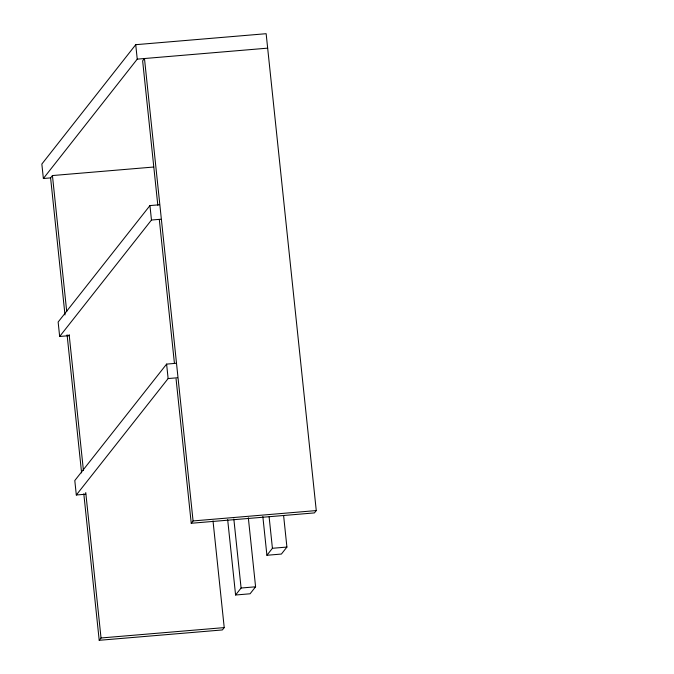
<?xml version="1.0" encoding="UTF-8"?>
<svg xmlns="http://www.w3.org/2000/svg" width="674" height="674" viewBox="0 0 674 674"><rect width="100%" height="100%" fill="white"/><g stroke="black" fill="none" stroke-linecap="round" stroke-linejoin="round"><path stroke-width="1.01" d="M176.066 378.889L191.239 523.268L314.429 512.906L316.266 510.572L266.146 33.7L135.727 44.686L41.847 164.052L43.372 178.5L50.676 177.885M43.372 178.5L137.243 59.135L135.727 44.686M153.697 167.026L52.437 175.552L50.601 177.877L64.999 314.927M159.359 204.786L149.948 205.578L58.141 322.029L59.657 336.478L69.068 335.686M59.657 336.478L151.465 220.027L149.948 205.578M176.024 363.311L166.604 364.103L74.797 480.545L76.314 495.002L85.733 494.211M76.314 495.002L168.129 378.552L166.604 364.103M191.239 523.268L193.076 520.935L144.472 58.512L142.635 60.845L157.817 205.216M213.009 520.892L224.223 627.604L222.386 629.937L99.204 640.3L101.033 637.975L85.75 492.551M248.327 517.75L255.589 586.801L250.079 593.786L235.588 595.007L241.09 588.023L233.836 518.972M283.619 515.686L286.913 547.069L281.403 554.053L266.912 555.275L272.422 548.282L269.12 516.899M137.243 59.135L267.662 48.149M151.465 220.027L160.875 219.235M168.129 378.552L177.54 377.76M193.076 520.935L316.266 510.572M272.422 548.282L286.913 547.069M241.09 588.023L255.589 586.801M101.033 637.975L224.223 627.604M262.843 516.562L266.912 555.275M227.669 519.679L235.588 595.007M159.35 219.867L174.414 363.193M52.437 175.552L66.726 311.557M69.144 334.574L83.441 470.578M67.088 334.81L81.605 472.904M83.803 493.831L99.204 640.3"/></g></svg>
